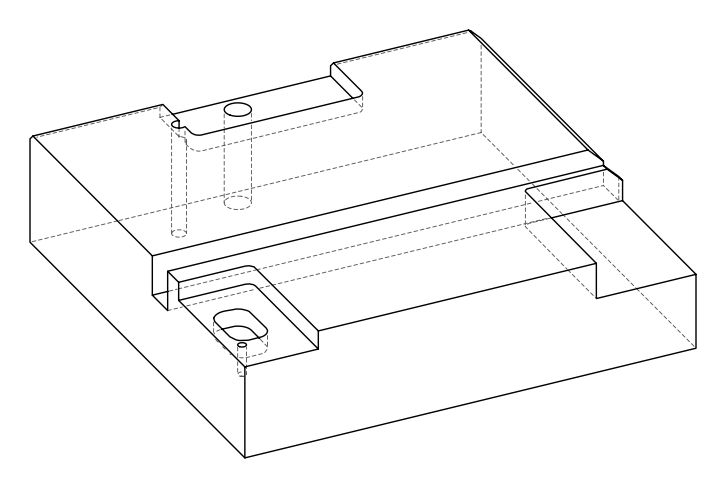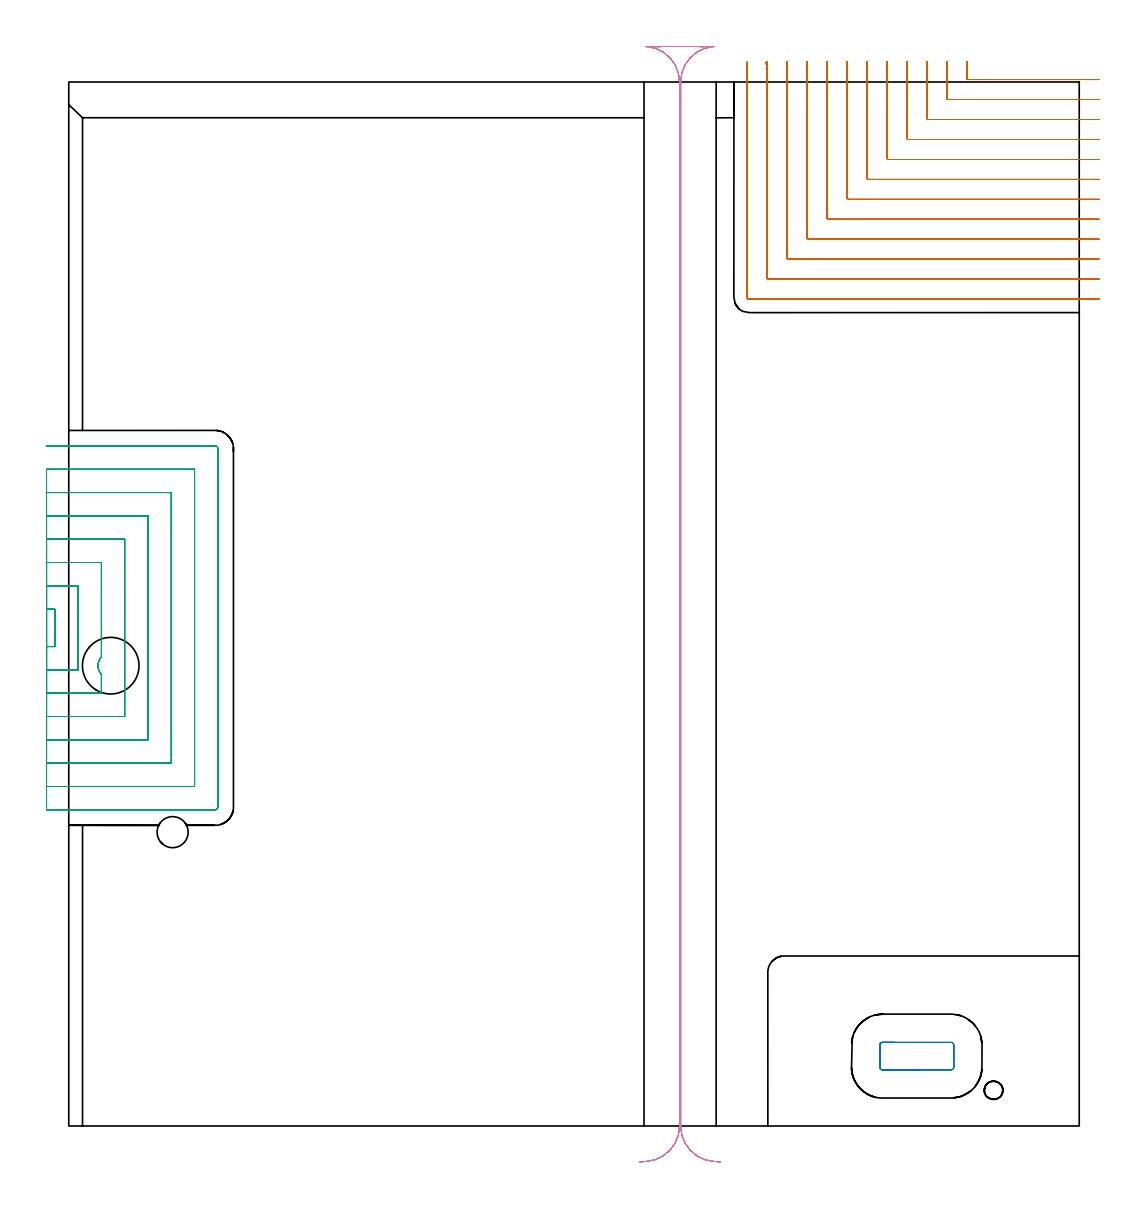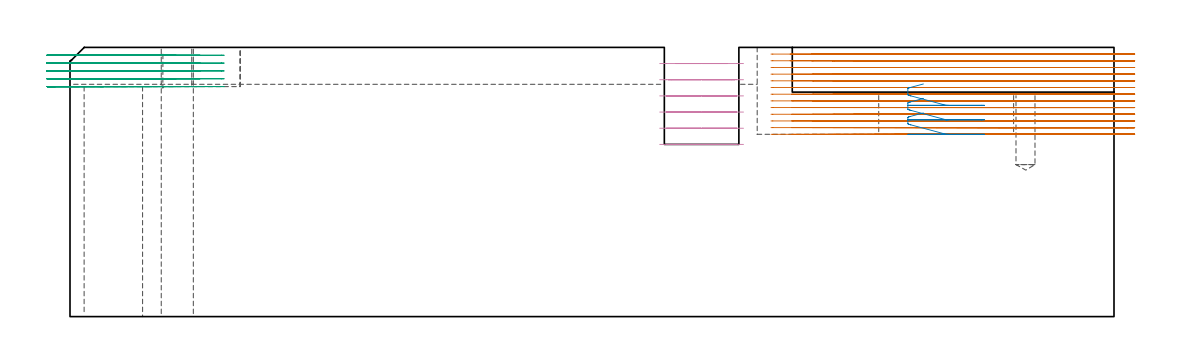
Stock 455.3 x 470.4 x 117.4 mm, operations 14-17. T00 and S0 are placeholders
(PLAN: 17 operations, 11 tool changes, 140.8 min)
(1 SPOT_DRILL | STEP1HOLE | NXT0321_9005460120000 | 0.03 min | 4 mm3)
(2 SPOT_DRILL_1 | STEP1POCKET | NXT0321_9005460120000 | 0.03 min | 2081 mm3)
(3 DRILL_BLIND_HOLE_INTO_CENTER | STEP1HOLE | UGT0301_200 | 0.06 min | 575 mm3)
(4 GUN_DRILL_THROUGH_HOLE | STEP1HOLE | UGT0307_006 | 0.61 min | 6831 mm3)
(5 DRILL_TO_ENLARGE_THROUGH_HOLE | STEP1HOLE | NXT0301_104 | 0.5 min | 10604 mm3)
(6 DRILL_THROUGH_HOLE_FROM_SOLID_MATERIAL | STEP1HOLE_1 | UGT0301_515 | 0.43 min | 13217 mm3)
(7 DRILL_TO_ENLARGE_THROUGH_HOLE_1 | STEP1HOLE_1 | UGT0301_386 | 0.45 min | 46672 mm3)
(8 DRILL_BLIND_HOLE_INTO_CENTER_1 | STEP1POCKET | UGT0301_200 | 0.15 min | 1765 mm3)
(9 AREA_MILL | FG_CHAMFER_SURFACE | UGT0205_001 | 3.41 min | 2685 mm3)
(10 AREA_MILL_1 | FG_CHAMFER_SURFACE_1 | UGT0205_001 | 12.68 min | 34551 mm3)
(11 AREA_MILL_2 | FG_CHAMFER_SURFACE_2 | UGT0205_001 | 0.63 min | 2955 mm3)
(12 AREA_MILL_3 | FG_CHAMFER_SURFACE_3 | UGT0205_001 | 3.62 min | 2829 mm3)
(13 MILL_CORNER_NOTCH_RECTANGULAR | CORNER_NOTCH_RECTANGULAR | NXT0201_011 | Follow Part, ap 3, ae 75% | 20.72 min | 207231 mm3)
(14 MILL_CORNER_NOTCH_RECTANGULAR_1 | CORNER_NOTCH_RECTANGULAR_1 | NXT0201_011 | Follow Part, ap 3, ae 75% | 56.63 min | 611432 mm3)
(15 MILL_RECTANGULAR_POCKET | POCKET_RECTANGULAR_STRAIGHT | UGT0201_109 | Follow Part, ap 6.35, ae 75% | 0.98 min | 37810 mm3)
(16 MILL_SLOT | SLOT_PARTIAL_RECTANGULAR | UGT0201_132 | Follow Part, ap 3.5, ae 75% | 26.88 min | 215739 mm3)
(17 MILL_RECTANGULAR_SLOT | SLOT_RECTANGULAR | UGT0201_004 | Follow Part, ap 8, ae 75% | 12.95 min | 644808 mm3)
(TOOL NXT0321_9005460120000 | NC Spot Drill, 142deg, 12mm, Carbide, Uncoated | D12 PA142 FL30 Z2)
(TOOL UGT0301_200 | Twist Drill 8.3 mm | D8.3 PA118 FL72 Z2)
(TOOL UGT0307_006 | Gun Drill 9 mm | D9 PA130 FL24 Z1)
(TOOL NXT0301_104 | Carbide Drill 14mm [860.1-1400-112A1-MM 2214] | D14 PA140 FL123 Z2)
(TOOL UGT0301_515 | Carbide Drill 12.0 mm | D12 PA118 FL101 Z2)
(TOOL UGT0301_386 | Twist Drill 25.5 mm | D25.5 PA118 FL165 Z2)
(TOOL UGT0205_001 | Chamfer Mill 20 x 3 x 45 deg. | D20 FL50 Z2)
(TOOL NXT0201_011 | ENDMILL 12mm [2P460-1200-NA 1630] | D12 FL38 Z6)
(TOOL UGT0201_109 | End Mill 25.4 mm | D25.4 FL25 Z2)
(TOOL UGT0201_132 | Carbide End Mill 14.0 | D14 FL30 Z4)
(TOOL UGT0201_004 | End Mill 32 mm | D32 FL53 Z6)
(OP 14 MILL_CORNER_NOTCH_RECTANGULAR_1)
G17 G21 G94 G90
T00 M6
G54
G17 G0 G90 X404.642 Y479.4 S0 M3
G43 Z127.4 H1
Z114.485
G94 G1 X404.688 Y476.4 F250.
G2 X404.7 Y474.872 R99. F500.
G1 Y472.093
G3 X405.293 Y471.5 R0.6
G1 X461.198
X464.198 F250.
G0 Z127.4
X395.636 Y479.4
Z114.485
G1 X395.687 Y476.4
G2 X395.7 Y474.872 R90. F500.
G1 Y463.093
G3 X396.293 Y462.5 R0.6
G1 X461.3
X464.3 F250.
G0 Z127.4
X386.629 Y479.399
Z114.485
G1 X386.686 Y476.4
G2 X386.7 Y474.872 R81. F500.
G1 Y454.094
G3 X387.294 Y453.5 R0.6
G1 X461.3
X464.3 F250.
G0 Z127.4
X377.62 Y479.399
Z114.485
G1 X377.684 Y476.4
G2 X377.7 Y474.872 R72. F500.
G1 Y445.094
G3 X378.294 Y444.5 R0.6
G1 X461.3
X464.3 F250.
G0 Z127.4
X368.609 Y479.399
Z114.485
G1 X368.681 Y476.4
G2 X368.7 Y474.872 R63. F500.
G1 Y436.094
G3 X369.294 Y435.5 R0.6
G1 X461.3
X464.3 F250.
G0 Z127.4
X359.594 Y479.399
Z114.485
G1 X359.678 Y476.4
G2 X359.7 Y474.872 R54. F500.
G1 Y427.095
G3 X360.295 Y426.5 R0.6
G1 X461.3
X464.3 F250.
G0 Z127.4
X350.572 Y479.398
Z114.485
G1 X350.674 Y476.4
G2 X350.7 Y474.872 R45. F500.
G1 Y418.095
G3 X351.295 Y417.5 R0.6
G1 X461.3
X464.3 F250.
G0 Z127.4
X341.54 Y479.397
Z114.485
G1 X341.668 Y476.4
G2 X341.7 Y474.872 R36. F500.
G1 Y409.095
G3 X342.295 Y408.5 R0.6
G1 X461.3
X464.3 F250.
G0 Z127.4
X332.487 Y479.395
Z114.485
G1 X332.657 Y476.4
G2 X332.7 Y474.872 R27. F500.
G1 Y400.095
G3 X333.295 Y399.5 R0.6
G1 X461.3
X464.3 F250.
G0 Z127.4
X323.38 Y479.389
Z114.485
G1 X323.635 Y476.4
G2 X323.7 Y474.872 R18. F500.
G1 Y391.096
G3 X324.296 Y390.5 R0.6
G1 X461.3
X464.3 F250.
G0 Z127.4
X314.06 Y479.356
Z114.485
G1 X314.569 Y476.4
G2 X314.7 Y474.872 R9. F500.
G1 Y382.096
G3 X315.296 Y381.5 R0.6
G1 X461.3
X464.3 F250.
G0 Z127.4
X305.7 Y477.872
Z114.485
G1 Y474.872
Y373.3 F500.
G3 X306.5 Y372.5 R0.8
G1 X461.3
X464.3 F250.
G0 Z127.4
X404.642 Y479.4
Z111.569
G1 X404.688 Y476.4
G2 X404.7 Y474.872 R99. F500.
G1 Y472.093
G3 X405.293 Y471.5 R0.6
G1 X461.198
X464.198 F250.
G0 Z127.4
X395.636 Y479.4
Z111.569
G1 X395.687 Y476.4
G2 X395.7 Y474.872 R90. F500.
G1 Y463.093
G3 X396.293 Y462.5 R0.6
G1 X461.3
X464.3 F250.
G0 Z127.4
X386.629 Y479.399
Z111.569
G1 X386.686 Y476.4
G2 X386.7 Y474.872 R81. F500.
G1 Y454.094
G3 X387.294 Y453.5 R0.6
G1 X461.3
X464.3 F250.
G0 Z127.4
X377.62 Y479.399
Z111.569
G1 X377.684 Y476.4
G2 X377.7 Y474.872 R72. F500.
G1 Y445.094
G3 X378.294 Y444.5 R0.6
G1 X461.3
X464.3 F250.
G0 Z127.4
X368.609 Y479.399
Z111.569
G1 X368.681 Y476.4
G2 X368.7 Y474.872 R63. F500.
G1 Y436.094
G3 X369.294 Y435.5 R0.6
G1 X461.3
X464.3 F250.
G0 Z127.4
X359.594 Y479.399
Z111.569
G1 X359.678 Y476.4
G2 X359.7 Y474.872 R54. F500.
G1 Y427.095
G3 X360.295 Y426.5 R0.6
G1 X461.3
X464.3 F250.
G0 Z127.4
X350.572 Y479.398
Z111.569
G1 X350.674 Y476.4
G2 X350.7 Y474.872 R45. F500.
G1 Y418.095
G3 X351.295 Y417.5 R0.6
G1 X461.3
X464.3 F250.
G0 Z127.4
X341.54 Y479.397
Z111.569
G1 X341.668 Y476.4
G2 X341.7 Y474.872 R36. F500.
G1 Y409.095
G3 X342.295 Y408.5 R0.6
G1 X461.3
X464.3 F250.
G0 Z127.4
X332.487 Y479.395
Z111.569
G1 X332.657 Y476.4
G2 X332.7 Y474.872 R27. F500.
G1 Y400.095
G3 X333.295 Y399.5 R0.6
G1 X461.3
X464.3 F250.
G0 Z127.4
X323.38 Y479.389
Z111.569
G1 X323.635 Y476.4
G2 X323.7 Y474.872 R18. F500.
G1 Y391.096
G3 X324.296 Y390.5 R0.6
G1 X461.3
X464.3 F250.
G0 Z127.4
X314.06 Y479.356
Z111.569
G1 X314.569 Y476.4
G2 X314.7 Y474.872 R9. F500.
G1 Y382.096
G3 X315.296 Y381.5 R0.6
G1 X461.3
X464.3 F250.
G0 Z127.4
X305.7 Y477.872
Z111.569
G1 Y474.872
Y373.3 F500.
G3 X306.5 Y372.5 R0.8
G1 X461.3
X464.3 F250.
G0 Z127.4
X404.678 Y479.4
Z108.654
G1 X404.698 Y476.4
G2 X404.7 Y475.733 R99. F500.
G1 Y472.093
G3 X405.293 Y471.5 R0.6
G1 X461.198
X464.198 F250.
G0 Z127.4
X395.675 Y479.4
Z108.654
G1 X395.698 Y476.4
G2 X395.7 Y475.733 R90. F500.
G1 Y463.093
G3 X396.293 Y462.5 R0.6
G1 X461.3
X464.3 F250.
G0 Z127.4
X386.673 Y479.4
Z108.654
G1 X386.697 Y476.4
G2 X386.7 Y475.733 R81. F500.
G1 Y454.094
G3 X387.294 Y453.5 R0.6
G1 X461.3
X464.3 F250.
G0 Z127.4
X377.669 Y479.4
Z108.654
G1 X377.697 Y476.4
G2 X377.7 Y475.733 R72. F500.
G1 Y445.094
G3 X378.294 Y444.5 R0.6
G1 X461.3
X464.3 F250.
G0 Z127.4
X368.665 Y479.4
Z108.654
G1 X368.696 Y476.4
G2 X368.7 Y475.733 R63. F500.
G1 Y436.094
G3 X369.294 Y435.5 R0.6
G1 X461.3
X464.3 F250.
G0 Z127.4
X359.659 Y479.4
Z108.654
G1 X359.696 Y476.4
G2 X359.7 Y475.733 R54. F500.
G1 Y427.095
G3 X360.295 Y426.5 R0.6
G1 X461.3
X464.3 F250.
G0 Z127.4
X350.651 Y479.4
Z108.654
G1 X350.695 Y476.4
G2 X350.7 Y475.733 R45. F500.
G1 Y418.095
G3 X351.295 Y417.5 R0.6
G1 X461.3
X464.3 F250.
G0 Z127.4
X341.638 Y479.399
Z108.654
G1 X341.694 Y476.4
G2 X341.7 Y475.733 R36. F500.
G1 Y409.095
G3 X342.295 Y408.5 R0.6
G1 X461.3
X464.3 F250.
G0 Z127.4
X332.618 Y479.399
Z108.654
G1 X332.692 Y476.4
G2 X332.7 Y475.733 R27. F500.
G1 Y400.095
G3 X333.295 Y399.5 R0.6
G1 X461.3
X464.3 F250.
G0 Z127.4
X323.577 Y479.398
Z108.654
G1 X323.688 Y476.4
G2 X323.7 Y475.733 R18. F500.
G1 Y391.096
G3 X324.296 Y390.5 R0.6
G1 X461.3
X464.3 F250.
G0 Z127.4
X314.453 Y479.392
Z108.654
G1 X314.675 Y476.4
G2 X314.7 Y475.733 R9. F500.
G1 Y382.096
G3 X315.296 Y381.5 R0.6
G1 X461.3
X464.3 F250.
G0 Z127.4
X305.7 Y478.733
Z108.654
G1 Y475.733
Y373.3 F500.
G3 X306.5 Y372.5 R0.8
G1 X461.3
X464.3 F250.
G0 Z127.4
X404.7 Y479.4
Z105.738
G1 Y476.4
Y472.093 F500.
G3 X405.293 Y471.5 R0.6
G1 X461.198
X464.198 F250.
G0 Z127.4
X395.7 Y479.4
Z105.738
G1 Y476.4
Y463.093 F500.
G3 X396.293 Y462.5 R0.6
G1 X461.3
X464.3 F250.
G0 Z127.4
X386.7 Y479.4
Z105.738
G1 Y476.4
Y454.094 F500.
G3 X387.294 Y453.5 R0.6
G1 X461.3
X464.3 F250.
G0 Z127.4
X377.7 Y479.4
Z105.738
G1 Y476.4
Y445.094 F500.
G3 X378.294 Y444.5 R0.6
G1 X461.3
X464.3 F250.
G0 Z127.4
X368.7 Y479.4
Z105.738
G1 Y476.4
Y436.094 F500.
G3 X369.294 Y435.5 R0.6
G1 X461.3
X464.3 F250.
G0 Z127.4
X359.7 Y479.4
Z105.738
G1 Y476.4
Y427.095 F500.
G3 X360.295 Y426.5 R0.6
G1 X461.3
X464.3 F250.
G0 Z127.4
X350.7 Y479.4
Z105.738
G1 Y476.4
Y418.095 F500.
G3 X351.295 Y417.5 R0.6
G1 X461.3
X464.3 F250.
G0 Z127.4
X341.7 Y479.4
Z105.738
G1 Y476.4
Y409.095 F500.
G3 X342.295 Y408.5 R0.6
G1 X461.3
X464.3 F250.
G0 Z127.4
X332.7 Y479.4
Z105.738
G1 Y476.4
Y400.095 F500.
G3 X333.295 Y399.5 R0.6
G1 X461.3
X464.3 F250.
G0 Z127.4
X323.7 Y479.4
Z105.738
G1 Y476.4
Y391.096 F500.
G3 X324.296 Y390.5 R0.6
G1 X461.3
X464.3 F250.
G0 Z127.4
X314.7 Y479.4
Z105.738
G1 Y476.4
Y382.096 F500.
G3 X315.296 Y381.5 R0.6
G1 X461.3
X464.3 F250.
G0 Z127.4
X305.7 Y479.4
Z105.738
G1 Y476.4
Y373.3 F500.
G3 X306.5 Y372.5 R0.8
G1 X461.3
X464.3 F250.
G0 Z127.4
X404.7 Y479.4
Z102.823
G1 Y476.4
Y472.093 F500.
G3 X405.293 Y471.5 R0.6
G1 X461.198
X464.198 F250.
G0 Z127.4
X395.7 Y479.4
Z102.823
G1 Y476.4
Y463.093 F500.
G3 X396.293 Y462.5 R0.6
G1 X461.3
X464.3 F250.
G0 Z127.4
X386.7 Y479.4
Z102.823
G1 Y476.4
Y454.094 F500.
G3 X387.294 Y453.5 R0.6
G1 X461.3
X464.3 F250.
G0 Z127.4
X377.7 Y479.4
Z102.823
G1 Y476.4
Y445.094 F500.
G3 X378.294 Y444.5 R0.6
G1 X461.3
X464.3 F250.
G0 Z127.4
X368.7 Y479.4
Z102.823
G1 Y476.4
Y436.094 F500.
G3 X369.294 Y435.5 R0.6
G1 X461.3
X464.3 F250.
G0 Z127.4
X359.7 Y479.4
Z102.823
G1 Y476.4
Y427.095 F500.
G3 X360.295 Y426.5 R0.6
G1 X461.3
X464.3 F250.
G0 Z127.4
X350.7 Y479.4
Z102.823
G1 Y476.4
Y418.095 F500.
G3 X351.295 Y417.5 R0.6
G1 X461.3
X464.3 F250.
G0 Z127.4
X341.7 Y479.4
Z102.823
G1 Y476.4
Y409.095 F500.
G3 X342.295 Y408.5 R0.6
G1 X461.3
X464.3 F250.
G0 Z127.4
X332.7 Y479.4
Z102.823
G1 Y476.4
Y400.095 F500.
G3 X333.295 Y399.5 R0.6
G1 X461.3
X464.3 F250.
G0 Z127.4
X323.7 Y479.4
Z102.823
G1 Y476.4
Y391.096 F500.
G3 X324.296 Y390.5 R0.6
G1 X461.3
X464.3 F250.
G0 Z127.4
X314.7 Y479.4
Z102.823
G1 Y476.4
Y382.096 F500.
G3 X315.296 Y381.5 R0.6
G1 X461.3
X464.3 F250.
G0 Z127.4
X305.7 Y479.4
Z102.823
G1 Y476.4
Y373.3 F500.
G3 X306.5 Y372.5 R0.8
G1 X461.3
X464.3 F250.
G0 Z127.4
X404.7 Y479.4
Z99.908
G1 Y476.4
Y472.093 F500.
G3 X405.293 Y471.5 R0.6
G1 X461.198
X464.198 F250.
G0 Z127.4
X395.7 Y479.4
Z99.908
G1 Y476.4
Y463.093 F500.
G3 X396.293 Y462.5 R0.6
G1 X461.3
X464.3 F250.
G0 Z127.4
X386.7 Y479.4
Z99.908
G1 Y476.4
Y454.094 F500.
G3 X387.294 Y453.5 R0.6
G1 X461.3
X464.3 F250.
G0 Z127.4
X377.7 Y479.4
Z99.908
G1 Y476.4
Y445.094 F500.
G3 X378.294 Y444.5 R0.6
G1 X461.3
X464.3 F250.
G0 Z127.4
X368.7 Y479.4
Z99.908
G1 Y476.4
Y436.094 F500.
G3 X369.294 Y435.5 R0.6
G1 X461.3
X464.3 F250.
G0 Z127.4
X359.7 Y479.4
Z99.908
G1 Y476.4
Y427.095 F500.
G3 X360.295 Y426.5 R0.6
G1 X461.3
X464.3 F250.
G0 Z127.4
X350.7 Y479.4
Z99.908
G1 Y476.4
Y418.095 F500.
G3 X351.295 Y417.5 R0.6
G1 X461.3
X464.3 F250.
G0 Z127.4
X341.7 Y479.4
Z99.908
G1 Y476.4
Y409.095 F500.
G3 X342.295 Y408.5 R0.6
G1 X461.3
X464.3 F250.
G0 Z127.4
X332.7 Y479.4
Z99.908
G1 Y476.4
Y400.095 F500.
G3 X333.295 Y399.5 R0.6
G1 X461.3
X464.3 F250.
G0 Z127.4
X323.7 Y479.4
Z99.908
G1 Y476.4
Y391.096 F500.
G3 X324.296 Y390.5 R0.6
G1 X461.3
X464.3 F250.
G0 Z127.4
X314.7 Y479.4
Z99.908
G1 Y476.4
Y382.096 F500.
G3 X315.296 Y381.5 R0.6
G1 X461.3
X464.3 F250.
G0 Z127.4
X305.7 Y479.4
Z99.908
G1 Y476.4
Y373.3 F500.
G3 X306.5 Y372.5 R0.8
G1 X461.3
X464.3 F250.
G0 Z127.4
X404.7 Y479.4
Z96.992
G1 Y476.4
Y472.093 F500.
G3 X405.293 Y471.5 R0.6
G1 X461.198
X464.198 F250.
G0 Z127.4
X395.7 Y479.4
Z96.992
G1 Y476.4
Y463.093 F500.
G3 X396.293 Y462.5 R0.6
G1 X461.3
X464.3 F250.
G0 Z127.4
X386.7 Y479.4
Z96.992
G1 Y476.4
Y454.094 F500.
G3 X387.294 Y453.5 R0.6
G1 X461.3
X464.3 F250.
G0 Z127.4
X377.7 Y479.4
Z96.992
G1 Y476.4
Y445.094 F500.
G3 X378.294 Y444.5 R0.6
G1 X461.3
X464.3 F250.
G0 Z127.4
X368.7 Y479.4
Z96.992
G1 Y476.4
Y436.094 F500.
G3 X369.294 Y435.5 R0.6
G1 X461.3
X464.3 F250.
G0 Z127.4
X359.7 Y479.4
Z96.992
G1 Y476.4
Y427.095 F500.
G3 X360.295 Y426.5 R0.6
G1 X461.3
X464.3 F250.
G0 Z127.4
X350.7 Y479.4
Z96.992
G1 Y476.4
Y418.095 F500.
G3 X351.295 Y417.5 R0.6
G1 X461.3
X464.3 F250.
G0 Z127.4
X341.7 Y479.4
Z96.992
G1 Y476.4
Y409.095 F500.
G3 X342.295 Y408.5 R0.6
G1 X461.3
X464.3 F250.
G0 Z127.4
X332.7 Y479.4
Z96.992
G1 Y476.4
Y400.095 F500.
G3 X333.295 Y399.5 R0.6
G1 X461.3
X464.3 F250.
G0 Z127.4
X323.7 Y479.4
Z96.992
G1 Y476.4
Y391.096 F500.
G3 X324.296 Y390.5 R0.6
G1 X461.3
X464.3 F250.
G0 Z127.4
X314.7 Y479.4
Z96.992
G1 Y476.4
Y382.096 F500.
G3 X315.296 Y381.5 R0.6
G1 X461.3
X464.3 F250.
G0 Z127.4
X305.7 Y479.4
Z96.992
G1 Y476.4
Y373.3 F500.
G3 X306.5 Y372.5 R0.8
G1 X461.3
X464.3 F250.
G0 Z127.4
X404.7 Y479.4
Z94.077
G1 Y476.4
Y472.093 F500.
G3 X405.293 Y471.5 R0.6
G1 X461.198
X464.198 F250.
G0 Z127.4
X395.7 Y479.4
Z94.077
G1 Y476.4
Y463.093 F500.
G3 X396.293 Y462.5 R0.6
G1 X461.3
X464.3 F250.
G0 Z127.4
X386.7 Y479.4
Z94.077
G1 Y476.4
Y454.094 F500.
G3 X387.294 Y453.5 R0.6
G1 X461.3
X464.3 F250.
G0 Z127.4
X377.7 Y479.4
Z94.077
G1 Y476.4
Y445.094 F500.
G3 X378.294 Y444.5 R0.6
G1 X461.3
X464.3 F250.
G0 Z127.4
X368.7 Y479.4
Z94.077
G1 Y476.4
Y436.094 F500.
G3 X369.294 Y435.5 R0.6
G1 X461.3
X464.3 F250.
G0 Z127.4
X359.7 Y479.4
Z94.077
G1 Y476.4
Y427.095 F500.
G3 X360.295 Y426.5 R0.6
G1 X461.3
X464.3 F250.
G0 Z127.4
X350.7 Y479.4
Z94.077
G1 Y476.4
Y418.095 F500.
G3 X351.295 Y417.5 R0.6
G1 X461.3
X464.3 F250.
G0 Z127.4
X341.7 Y479.4
Z94.077
G1 Y476.4
Y409.095 F500.
G3 X342.295 Y408.5 R0.6
G1 X461.3
X464.3 F250.
G0 Z127.4
X332.7 Y479.4
Z94.077
G1 Y476.4
Y400.095 F500.
G3 X333.295 Y399.5 R0.6
G1 X461.3
X464.3 F250.
G0 Z127.4
X323.7 Y479.4
Z94.077
G1 Y476.4
Y391.096 F500.
G3 X324.296 Y390.5 R0.6
G1 X461.3
X464.3 F250.
G0 Z127.4
X314.7 Y479.4
Z94.077
G1 Y476.4
Y382.096 F500.
G3 X315.296 Y381.5 R0.6
G1 X461.3
X464.3 F250.
G0 Z127.4
X305.7 Y479.4
Z94.077
G1 Y476.4
Y373.3 F500.
G3 X306.5 Y372.5 R0.8
G1 X461.3
X464.3 F250.
G0 Z127.4
X404.7 Y479.4
Z91.162
G1 Y476.4
Y472.093 F500.
G3 X405.293 Y471.5 R0.6
G1 X461.198
X464.198 F250.
G0 Z127.4
X395.7 Y479.4
Z91.162
G1 Y476.4
Y463.093 F500.
G3 X396.293 Y462.5 R0.6
G1 X461.3
X464.3 F250.
G0 Z127.4
X386.7 Y479.4
Z91.162
G1 Y476.4
Y454.094 F500.
G3 X387.294 Y453.5 R0.6
G1 X461.3
X464.3 F250.
G0 Z127.4
X377.7 Y479.4
Z91.162
G1 Y476.4
Y445.094 F500.
G3 X378.294 Y444.5 R0.6
G1 X461.3
X464.3 F250.
G0 Z127.4
X368.7 Y479.4
Z91.162
G1 Y476.4
Y436.094 F500.
G3 X369.294 Y435.5 R0.6
G1 X461.3
X464.3 F250.
G0 Z127.4
X359.7 Y479.4
Z91.162
G1 Y476.4
Y427.095 F500.
G3 X360.295 Y426.5 R0.6
G1 X461.3
X464.3 F250.
G0 Z127.4
X350.7 Y479.4
Z91.162
G1 Y476.4
Y418.095 F500.
G3 X351.295 Y417.5 R0.6
G1 X461.3
X464.3 F250.
G0 Z127.4
X341.7 Y479.4
Z91.162
G1 Y476.4
Y409.095 F500.
G3 X342.295 Y408.5 R0.6
G1 X461.3
X464.3 F250.
G0 Z127.4
X332.7 Y479.4
Z91.162
G1 Y476.4
Y400.095 F500.
G3 X333.295 Y399.5 R0.6
G1 X461.3
X464.3 F250.
G0 Z127.4
X323.7 Y479.4
Z91.162
G1 Y476.4
Y391.096 F500.
G3 X324.296 Y390.5 R0.6
G1 X461.3
X464.3 F250.
G0 Z127.4
X314.7 Y479.4
Z91.162
G1 Y476.4
Y382.096 F500.
G3 X315.296 Y381.5 R0.6
G1 X461.3
X464.3 F250.
G0 Z127.4
X305.7 Y479.4
Z91.162
G1 Y476.4
Y373.3 F500.
G3 X306.5 Y372.5 R0.8
G1 X461.3
X464.3 F250.
G0 Z127.4
X404.7 Y479.4
Z88.246
G1 Y476.4
Y472.093 F500.
G3 X405.293 Y471.5 R0.6
G1 X461.198
X464.198 F250.
G0 Z127.4
X395.7 Y479.4
Z88.246
G1 Y476.4
Y463.093 F500.
G3 X396.293 Y462.5 R0.6
G1 X461.3
X464.3 F250.
G0 Z127.4
X386.7 Y479.4
Z88.246
G1 Y476.4
Y454.094 F500.
G3 X387.294 Y453.5 R0.6
G1 X461.3
X464.3 F250.
G0 Z127.4
X377.7 Y479.4
Z88.246
G1 Y476.4
Y445.094 F500.
G3 X378.294 Y444.5 R0.6
G1 X461.3
X464.3 F250.
G0 Z127.4
X368.7 Y479.4
Z88.246
G1 Y476.4
Y436.094 F500.
G3 X369.294 Y435.5 R0.6
G1 X461.3
X464.3 F250.
G0 Z127.4
X359.7 Y479.4
Z88.246
G1 Y476.4
Y427.095 F500.
G3 X360.295 Y426.5 R0.6
G1 X461.3
X464.3 F250.
G0 Z127.4
X350.7 Y479.4
Z88.246
G1 Y476.4
Y418.095 F500.
G3 X351.295 Y417.5 R0.6
G1 X461.3
X464.3 F250.
G0 Z127.4
X341.7 Y479.4
Z88.246
G1 Y476.4
Y409.095 F500.
G3 X342.295 Y408.5 R0.6
G1 X461.3
X464.3 F250.
G0 Z127.4
X332.7 Y479.4
Z88.246
G1 Y476.4
Y400.095 F500.
G3 X333.295 Y399.5 R0.6
G1 X461.3
X464.3 F250.
G0 Z127.4
X323.7 Y479.4
Z88.246
G1 Y476.4
Y391.096 F500.
G3 X324.296 Y390.5 R0.6
G1 X461.3
X464.3 F250.
G0 Z127.4
X314.7 Y479.4
Z88.246
G1 Y476.4
Y382.096 F500.
G3 X315.296 Y381.5 R0.6
G1 X461.3
X464.3 F250.
G0 Z127.4
X305.7 Y479.4
Z88.246
G1 Y476.4
Y373.3 F500.
G3 X306.5 Y372.5 R0.8
G1 X461.3
X464.3 F250.
G0 Z127.4
X404.7 Y479.4
Z85.331
G1 Y476.4
Y472.093 F500.
G3 X405.293 Y471.5 R0.6
G1 X461.198
X464.198 F250.
G0 Z127.4
X395.7 Y479.4
Z85.331
G1 Y476.4
Y463.093 F500.
G3 X396.293 Y462.5 R0.6
G1 X461.3
X464.3 F250.
G0 Z127.4
X386.7 Y479.4
Z85.331
G1 Y476.4
Y454.094 F500.
G3 X387.294 Y453.5 R0.6
G1 X461.3
X464.3 F250.
G0 Z127.4
X377.7 Y479.4
Z85.331
G1 Y476.4
Y445.094 F500.
G3 X378.294 Y444.5 R0.6
G1 X461.3
X464.3 F250.
G0 Z127.4
X368.7 Y479.4
Z85.331
G1 Y476.4
Y436.094 F500.
G3 X369.294 Y435.5 R0.6
G1 X461.3
X464.3 F250.
G0 Z127.4
X359.7 Y479.4
Z85.331
G1 Y476.4
Y427.095 F500.
G3 X360.295 Y426.5 R0.6
G1 X461.3
X464.3 F250.
G0 Z127.4
X350.7 Y479.4
Z85.331
G1 Y476.4
Y418.095 F500.
G3 X351.295 Y417.5 R0.6
G1 X461.3
X464.3 F250.
G0 Z127.4
X341.7 Y479.4
Z85.331
G1 Y476.4
Y409.095 F500.
G3 X342.295 Y408.5 R0.6
G1 X461.3
X464.3 F250.
G0 Z127.4
X332.7 Y479.4
Z85.331
G1 Y476.4
Y400.095 F500.
G3 X333.295 Y399.5 R0.6
G1 X461.3
X464.3 F250.
G0 Z127.4
X323.7 Y479.4
Z85.331
G1 Y476.4
Y391.096 F500.
G3 X324.296 Y390.5 R0.6
G1 X461.3
X464.3 F250.
G0 Z127.4
X314.7 Y479.4
Z85.331
G1 Y476.4
Y382.096 F500.
G3 X315.296 Y381.5 R0.6
G1 X461.3
X464.3 F250.
G0 Z127.4
X305.7 Y479.4
Z85.331
G1 Y476.4
Y373.3 F500.
G3 X306.5 Y372.5 R0.8
G1 X461.3
X464.3 F250.
G0 Z127.4
X404.7 Y479.4
Z82.415
G1 Y476.4
Y472.093 F500.
G3 X405.293 Y471.5 R0.6
G1 X461.198
X464.198 F250.
G0 Z127.4
X395.7 Y479.4
Z82.415
G1 Y476.4
Y463.093 F500.
G3 X396.293 Y462.5 R0.6
G1 X461.3
X464.3 F250.
G0 Z127.4
X386.7 Y479.4
Z82.415
G1 Y476.4
Y454.094 F500.
G3 X387.294 Y453.5 R0.6
G1 X461.3
X464.3 F250.
G0 Z127.4
X377.7 Y479.4
Z82.415
G1 Y476.4
Y445.094 F500.
G3 X378.294 Y444.5 R0.6
G1 X461.3
X464.3 F250.
G0 Z127.4
X368.7 Y479.4
Z82.415
G1 Y476.4
Y436.094 F500.
G3 X369.294 Y435.5 R0.6
G1 X461.3
X464.3 F250.
G0 Z127.4
X359.7 Y479.4
Z82.415
G1 Y476.4
Y427.095 F500.
G3 X360.295 Y426.5 R0.6
G1 X461.3
X464.3 F250.
G0 Z127.4
X350.7 Y479.4
Z82.415
G1 Y476.4
Y418.095 F500.
G3 X351.295 Y417.5 R0.6
G1 X461.3
X464.3 F250.
G0 Z127.4
X341.7 Y479.4
Z82.415
G1 Y476.4
Y409.095 F500.
G3 X342.295 Y408.5 R0.6
G1 X461.3
X464.3 F250.
G0 Z127.4
X332.7 Y479.4
Z82.415
G1 Y476.4
Y400.095 F500.
G3 X333.295 Y399.5 R0.6
G1 X461.3
X464.3 F250.
G0 Z127.4
X323.7 Y479.4
Z82.415
G1 Y476.4
Y391.096 F500.
G3 X324.296 Y390.5 R0.6
G1 X461.3
X464.3 F250.
G0 Z127.4
X314.7 Y479.4
Z82.415
G1 Y476.4
Y382.096 F500.
G3 X315.296 Y381.5 R0.6
G1 X461.3
X464.3 F250.
G0 Z127.4
X305.7 Y479.4
Z82.415
G1 Y476.4
Y373.3 F500.
G3 X306.5 Y372.5 R0.8
G1 X461.3
X464.3 F250.
G0 Z127.4
X404.7 Y479.4
Z79.5
G1 Y476.4
Y472.093 F500.
G3 X405.293 Y471.5 R0.6
G1 X461.198
X464.198 F250.
G0 Z127.4
X395.7 Y479.4
Z79.5
G1 Y476.4
Y463.093 F500.
G3 X396.293 Y462.5 R0.6
G1 X461.3
X464.3 F250.
G0 Z127.4
X386.7 Y479.4
Z79.5
G1 Y476.4
Y454.094 F500.
G3 X387.294 Y453.5 R0.6
G1 X461.3
X464.3 F250.
G0 Z127.4
X377.7 Y479.4
Z79.5
G1 Y476.4
Y445.094 F500.
G3 X378.294 Y444.5 R0.6
G1 X461.3
X464.3 F250.
G0 Z127.4
X368.7 Y479.4
Z79.5
G1 Y476.4
Y436.094 F500.
G3 X369.294 Y435.5 R0.6
G1 X461.3
X464.3 F250.
G0 Z127.4
X359.7 Y479.4
Z79.5
G1 Y476.4
Y427.095 F500.
G3 X360.295 Y426.5 R0.6
G1 X461.3
X464.3 F250.
G0 Z127.4
X350.7 Y479.4
Z79.5
G1 Y476.4
Y418.095 F500.
G3 X351.295 Y417.5 R0.6
G1 X461.3
X464.3 F250.
G0 Z127.4
X341.7 Y479.4
Z79.5
G1 Y476.4
Y409.095 F500.
G3 X342.295 Y408.5 R0.6
G1 X461.3
X464.3 F250.
G0 Z127.4
X332.7 Y479.4
Z79.5
G1 Y476.4
Y400.095 F500.
G3 X333.295 Y399.5 R0.6
G1 X461.3
X464.3 F250.
G0 Z127.4
X323.7 Y479.4
Z79.5
G1 Y476.4
Y391.096 F500.
G3 X324.296 Y390.5 R0.6
G1 X461.3
X464.3 F250.
G0 Z127.4
X314.7 Y479.4
Z79.5
G1 Y476.4
Y382.096 F500.
G3 X315.296 Y381.5 R0.6
G1 X461.3
X464.3 F250.
G0 Z127.4
X305.7 Y479.4
Z79.5
G1 Y476.4
Y373.3 F500.
G3 X306.5 Y372.5 R0.8
G1 X461.3
X464.3 F250.
G0 Z127.4
M5
M2
(OP 15 MILL_RECTANGULAR_POCKET)
G17 G21 G94 G90
T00 M6
G54
G17 G0 G90 X372.179 Y37.7 S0 M3
G43 Z127.4 H0
Z101.45
G94 G1 X366.586 Z99.951 F250.
X366.289 Y37.639 Z99.87
X366.015 Y37.511 Z99.789
X365.777 Y37.323 Z99.708
X365.589 Y37.085 Z99.627
X365.461 Y36.811 Z99.545
X365.4 Y36.514 Z99.464
Y26.486 Z96.777
X365.461 Y26.189 Z96.696
X365.589 Y25.915 Z96.615
X365.777 Y25.677 Z96.534
X366.015 Y25.489 Z96.453
X366.289 Y25.361 Z96.371
X366.586 Y25.3 Z96.29
X366.7 Z96.26
X382.1 Z92.133
X397.5 F500.
G3 X398.8 Y26.6 R1.3
G1 Y36.4
G3 X397.5 Y37.7 R1.3
G1 X366.7
G3 X365.4 Y36.4 R1.3
G1 Y26.6
G3 X366.7 Y25.3 R1.3
G1 X382.1
X383.1
G0 X372.179 Y37.7 Z95.133
G1 X366.586 Z93.635 F250.
X366.289 Y37.639 Z93.553
X366.015 Y37.511 Z93.472
X365.777 Y37.323 Z93.391
X365.589 Y37.085 Z93.31
X365.461 Y36.811 Z93.229
X365.4 Y36.514 Z93.148
Y26.486 Z90.461
X365.461 Y26.189 Z90.379
X365.589 Y25.915 Z90.298
X365.777 Y25.677 Z90.217
X366.015 Y25.489 Z90.136
X366.289 Y25.361 Z90.055
X366.586 Y25.3 Z89.974
X366.7 Z89.943
X382.1 Z85.817
X397.5 F500.
G3 X398.8 Y26.6 R1.3
G1 Y36.4
G3 X397.5 Y37.7 R1.3
G1 X366.7
G3 X365.4 Y36.4 R1.3
G1 Y26.6
G3 X366.7 Y25.3 R1.3
G1 X382.1
X383.1
G0 X372.179 Y37.7 Z88.817
G1 X366.586 Z87.318 F250.
X366.289 Y37.639 Z87.237
X366.015 Y37.511 Z87.156
X365.777 Y37.323 Z87.074
X365.589 Y37.085 Z86.993
X365.461 Y36.811 Z86.912
X365.4 Y36.514 Z86.831
Y26.486 Z84.144
X365.461 Y26.189 Z84.063
X365.589 Y25.915 Z83.982
X365.777 Y25.677 Z83.9
X366.015 Y25.489 Z83.819
X366.289 Y25.361 Z83.738
X366.586 Y25.3 Z83.657
X366.7 Z83.626
X382.1 Z79.5
X397.5 F500.
G3 X398.8 Y26.6 R1.3
G1 Y36.4
G3 X397.5 Y37.7 R1.3
G1 X366.7
G3 X365.4 Y36.4 R1.3
G1 Y26.6
G3 X366.7 Y25.3 R1.3
G1 X382.1
X383.1
G0 Z127.4
M5
M2
(OP 16 MILL_SLOT)
G17 G21 G94 G90
T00 M6
G54
G17 G0 G90 X-10. Y216. S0 M3
G43 Z127.4 H0
Z113.98
G94 G1 X-7. F250.
X-6.3 F500.
Y232.9
X-7.
X-10. F250.
Y205.5
X-7.
X4.2 F500.
Y243.4
X-7.
X-10. F250.
Y195.
X-7.
X14.7 F500.
Y203.486
G2 X13.165 Y207.097 R5.765
X13.459 Y209.241 R5.772
G1 X13.503 Y209.366
G2 X14.7 Y211.311 R5.783
G1 Y253.9
X-7.
X-10. F250.
Y184.5
X-7.
X25.2 F500.
Y264.4
X-7.
X-10. F250.
Y174.
X-7.
X35.7 F500.
Y274.9
X-7.
X-10. F250.
Y163.5
X-7.
X46.2 F500.
Y285.4
X-7.
X-10. F250.
Y153.
X-7.
X56.7 F500.
Y295.9
X-7.
X-10. F250.
Y142.5
X-7.
X66. F500.
G3 X67.2 Y143.7 R1.2
G1 Y305.2
G3 X66. Y306.4 R1.2
G1 X-7.
X-10. F250.
G0 Y216. Z110.56
G1 X-7.
X-6.3 F500.
Y232.9
X-7.
X-10. F250.
Y205.5
X-7.
X4.2 F500.
Y243.4
X-7.
X-10. F250.
Y195.
X-7.
X14.7 F500.
Y203.486
G2 X13.165 Y207.098 R5.765
X13.459 Y209.242 R5.772
G1 X13.502 Y209.366
G2 X14.7 Y211.311 R5.783
G1 Y253.9
X-7.
X-10. F250.
Y184.5
X-7.
X25.2 F500.
Y264.4
X-7.
X-10. F250.
Y174.
X-7.
X35.7 F500.
Y274.9
X-7.
X-10. F250.
Y163.5
X-7.
X46.2 F500.
Y285.4
X-7.
X-10. F250.
Y153.
X-7.
X56.7 F500.
Y295.9
X-7.
X-10. F250.
Y142.5
X-7.
X66. F500.
G3 X67.2 Y143.7 R1.2
G1 Y305.2
G3 X66. Y306.4 R1.2
G1 X-7.
X-10. F250.
G0 Y216. Z107.14
G1 X-7.
X-6.3 F500.
Y232.9
X-7.
X-10. F250.
Y205.5
X-7.
X4.2 F500.
Y243.4
X-7.
X-10. F250.
Y195.
X-7.
X14.7 F500.
Y203.486
G2 X13.192 Y208.049 R5.765
X14.7 Y211.318 R5.751
G1 Y253.9
X-7.
X-10. F250.
Y184.5
X-7.
X25.2 F500.
Y264.4
X-7.
X-10. F250.
Y174.
X-7.
X35.7 F500.
Y274.9
X-7.
X-10. F250.
Y163.5
X-7.
X46.2 F500.
Y285.4
X-7.
X-10. F250.
Y153.
X-7.
X56.7 F500.
Y295.9
X-7.
X-10. F250.
Y142.5
X-7.
X66. F500.
G3 X67.2 Y143.7 R1.2
G1 Y305.2
G3 X66. Y306.4 R1.2
G1 X-7.
X-10. F250.
G0 Y216. Z103.72
G1 X-7.
X-6.3 F500.
Y232.9
X-7.
X-10. F250.
Y205.5
X-7.
X4.2 F500.
Y243.4
X-7.
X-10. F250.
Y195.
X-7.
X14.7 F500.
Y203.486
G2 X13.192 Y208.049 R5.765
X14.7 Y211.318 R5.751
G1 Y253.9
X-7.
X-10. F250.
Y184.5
X-7.
X25.2 F500.
Y264.4
X-7.
X-10. F250.
Y174.
X-7.
X35.7 F500.
Y274.9
X-7.
X-10. F250.
Y163.5
X-7.
X46.2 F500.
Y285.4
X-7.
X-10. F250.
Y153.
X-7.
X56.7 F500.
Y295.9
X-7.
X-10. F250.
Y142.5
X-7.
X66. F500.
G3 X67.2 Y143.7 R1.2
G1 Y305.2
G3 X66. Y306.4 R1.2
G1 X-7.
X-10. F250.
G0 Y216. Z100.3
G1 X-7.
X-6.3 F500.
Y232.9
X-7.
X-10. F250.
Y205.5
X-7.
X4.2 F500.
Y243.4
X-7.
X-10. F250.
Y195.
X-7.
X14.7 F500.
Y203.486
G2 X13.167 Y207.058 R5.764
X13.459 Y209.242 R5.772
G1 X13.502 Y209.366
G2 X14.7 Y211.311 R5.783
G1 Y253.9
X-7.
X-10. F250.
Y184.5
X-7.
X25.2 F500.
Y264.4
X-7.
X-10. F250.
Y174.
X-7.
X35.7 F500.
Y274.9
X-7.
X-10. F250.
Y163.5
X-7.
X46.2 F500.
Y285.4
X-7.
X-10. F250.
Y153.
X-7.
X56.7 F500.
Y295.9
X-7.
X-10. F250.
Y142.5
X-7.
X66. F500.
G3 X67.2 Y143.7 R1.2
G1 Y305.2
G3 X66. Y306.4 R1.2
G1 X-7.
X-10. F250.
G0 Z127.4
M5
M2
(OP 17 MILL_RECTANGULAR_SLOT)
G17 G21 G94 G90
T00 M6
G54
G17 G0 G90 X293.715 Y-16.154 S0 M3
G43 Z127.4 H0
Z110.35
G94 G1 X290.721 Y-15.97 F250.
G2 X275.7 Y0. R16. F500.
G1 Y470.4
G2 X286.663 Y485.587 R16.
G1 X286.673 Y485.615
G3 X281.701 Y486.4 R16.
G1 X269.155
G3 X264.217 Y485.619 R16.
G1 X264.226 Y485.59
G2 X275.2 Y470.4 R16.
G1 Y0.
G2 X260.179 Y-15.97 R16.
G1 X257.185 Y-16.154 F250.
G0 X293.715 Z103.3
G1 X290.721 Y-15.97
G2 X275.7 Y0. R16. F500.
G1 Y470.4
G2 X289.927 Y486.301 R16.
G1 X289.93 Y486.331
G3 X288.45 Y486.4 R16.
G1 X262.357
G3 X260.928 Y486.336 R16.
G1 X260.93 Y486.306
G2 X275.2 Y470.4 R16.
G1 Y0.
G2 X260.179 Y-15.97 R16.
G1 X257.185 Y-16.154 F250.
G0 X293.715 Z96.25
G1 X290.721 Y-15.97
G2 X275.7 Y0. R16. F500.
G1 Y470.4
G2 X290.721 Y486.37 R16.
G1 Y486.4
X260.179
Y486.37
G2 X275.2 Y470.4 R16.
G1 Y0.
G2 X260.179 Y-15.97 R16.
G1 X257.185 Y-16.154 F250.
G0 X293.715 Z89.2
G1 X290.721 Y-15.97
G2 X275.7 Y0. R16. F500.
G1 Y470.4
G2 X290.721 Y486.37 R16.
G1 Y486.4
X260.179
Y486.37
G2 X275.2 Y470.4 R16.
G1 Y0.
G2 X260.179 Y-15.97 R16.
G1 X257.185 Y-16.154 F250.
G0 X293.715 Z82.15
G1 X290.721 Y-15.97
G2 X275.7 Y0. R16. F500.
G1 Y470.4
G2 X290.721 Y486.37 R16.
G1 Y486.4
X260.179
Y486.37
G2 X275.2 Y470.4 R16.
G1 Y0.
G2 X260.179 Y-15.97 R16.
G1 X257.185 Y-16.154 F250.
G0 X293.715 Z75.1
G1 X290.721 Y-15.97
G2 X275.7 Y0. R16. F500.
G1 Y470.4
G2 X290.721 Y486.37 R16.
G1 Y486.4
X260.179
Y486.37
G2 X275.2 Y470.4 R16.
G1 Y0.
G2 X260.179 Y-15.97 R16.
G1 X257.185 Y-16.154 F250.
G0 Z127.4
M5
M2
